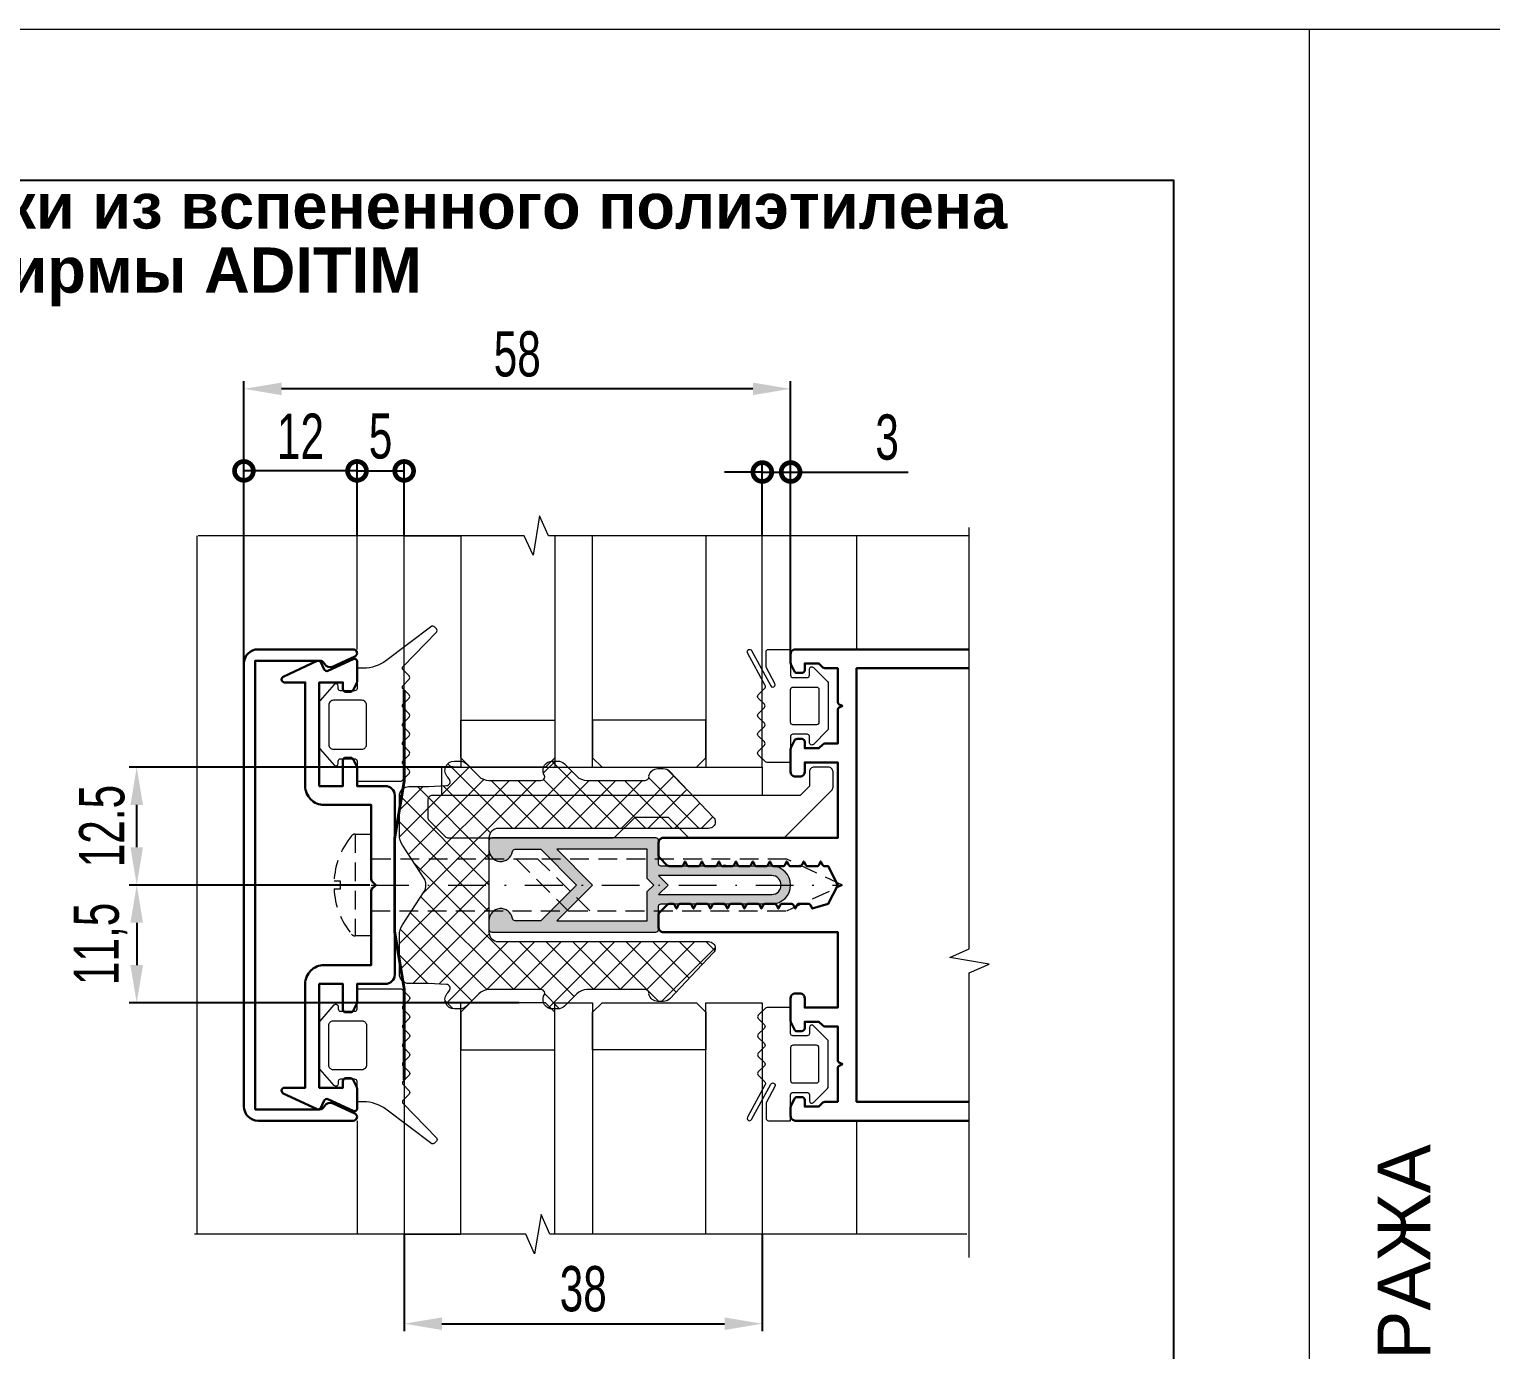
# Model space of a CAD drawing. Extents: x -37 to 8820, y -336 to 478.
# Drawn here: x 4729.1 to 4826, y 209.4 to 297 of the extents above; entities that cross this region are included whole.
import ezdxf

# ---------------------------------------------------------------- set-up
doc = ezdxf.new("R2010")
doc.units = 0
doc.header["$LTSCALE"] = 5
doc.linetypes.add('DASHDOT', pattern=[1, 0.5, -0.25, 0, -0.25])
doc.linetypes.add('HIDDEN', pattern=[0.375, 0.25, -0.125])
doc.layers.get('0').update_dxf_attribs({"linetype": 'CONTINUOUS', "lineweight": 30})
doc.layers.get('DEFPOINTS').update_dxf_attribs({"linetype": 'CONTINUOUS'})
for name, color, linetype, lineweight in [('1', 6, 'DASHDOT', 13), ('2', 3, 'HIDDEN', 13), ('Dimentions', 5, 'CONTINUOUS', 15), ('Glass', 5, 'CONTINUOUS', 20), ('Ал подклад', 7, 'CONTINUOUS', 20), ('Герлен', 7, 'CONTINUOUS', 60), ('Зигзаг', 1, 'CONTINUOUS', 15), ('Конструкции', 252, 'CONTINUOUS', 20), ('Подкладки', 1, 'CONTINUOUS', 20), ('Рамки', 1, 'CONTINUOUS', 15), ('Текстовый', 7, 'CONTINUOUS', 9), ('Уплотнители', 1, 'CONTINUOUS', 20), ('Штриховка', 1, 'CONTINUOUS', 5)]:
    doc.layers.add(name, color=color, linetype=linetype, lineweight=lineweight)
doc.layers.add('Скрытые', color=14, linetype='CONTINUOUS', plot=False)
doc.styles.add('3', font='RUSS.SHX', dxfattribs={"width": 0.7, "height": 3})
doc.styles.add('Каталожный', font='arial.ttf', dxfattribs={"height": 2.5})
doc.styles.add('Фирм', font='arial.ttf', dxfattribs={"height": 3.5})
doc.dimstyles.new('MX1_6', dxfattribs={"dimtxt": 3, "dimasz": 2.5, "dimexe": 0.5, "dimexo": 0, "dimgap": 0.8, "dimtad": 1, "dimlfac": 1.6, "dimdsep": 46, "dimtxsty": '3', "dimcen": 0, "dimclrd": 256, "dimclre": 256, "dimclrt": 256, "dimaunit": 1, "dimadec": 0, "dimazin": 0, "dimtfac": 1, "dimtmove": 0, "dimatfit": 1, "dimfxl": 1, "dimtvp": 1, "dimtolj": 1, "dimtzin": 0, "dimarcsym": 0})

# ---------------------------------------------------------------- blocks, each defined once
blk = doc.blocks.new('_DotSmall')
at = {"color": 0, "linetype": 'ByBlock', "const_width": 0.5}
blk.add_lwpolyline([(-0.0625, 0, 1), (0.0625, 0, 1)], format="xyb", close=True, dxfattribs=at)
blk = doc.blocks.new('*D497')
at = {"layer": 'DEFPOINTS', "color": 0, "linetype": 'Continuous', "transparency": 16777216}
for p in [(4743.367, 267.716), (4750.867, 263.414), (4743.367, 253.463)]:
    blk.add_point(p, dxfattribs=at)
at = {"layer": 'Dimentions', "linetype": 'Continuous', "lineweight": -2, "transparency": 16777216}
for p, q in [((4743.367, 253.463), (4743.367, 268.216)), ((4750.867, 267.716), (4743.367, 267.716)), ((4750.867, 263.414), (4750.867, 268.216))]:
    blk.add_line(p, q, dxfattribs=at)
at = {"layer": 'Dimentions', "linetype": 'Continuous', "lineweight": -2, "transparency": 16777216, "xscale": 2.5, "yscale": 2.5, "zscale": 2.5, "rotation": 180}
blk.add_blockref('_DotSmall', (4743.367, 267.716), dxfattribs=at)
at = {"layer": 'Dimentions', "linetype": 'Continuous', "lineweight": -2, "transparency": 16777216, "xscale": 2.5, "yscale": 2.5, "zscale": 2.5}
blk.add_blockref('_DotSmall', (4750.867, 267.716), dxfattribs=at)
at = {"layer": 'Dimentions', "linetype": 'Continuous', "transparency": 16777216, "insert": (4747.117, 270.016), "char_height": 3, "attachment_point": 5, "style": '3'}
blk.add_mtext('\\A1;12', dxfattribs=at)
blk = doc.blocks.new('*D498')
at = {"layer": 'DEFPOINTS', "color": 0, "linetype": 'Continuous', "transparency": 16777216}
for p in [(4779.617, 267.641), (4777.742, 263.414), (4779.617, 255.571)]:
    blk.add_point(p, dxfattribs=at)
at = {"layer": 'Dimentions', "linetype": 'Continuous', "lineweight": -2, "transparency": 16777216}
for p, q in [((4777.742, 267.641), (4775.242, 267.641)), ((4777.742, 263.414), (4777.742, 268.141)), ((4777.742, 267.641), (4779.617, 267.641)), ((4779.617, 255.571), (4779.617, 268.141)), ((4779.617, 267.641), (4787.417, 267.641))]:
    blk.add_line(p, q, dxfattribs=at)
at = {"layer": 'Dimentions', "linetype": 'Continuous', "lineweight": -2, "transparency": 16777216, "xscale": 2.5, "yscale": 2.5, "zscale": 2.5}
blk.add_blockref('_DotSmall', (4777.742, 267.641), dxfattribs=at)
at = {"layer": 'Dimentions', "linetype": 'Continuous', "lineweight": -2, "transparency": 16777216, "xscale": 2.5, "yscale": 2.5, "zscale": 2.5, "rotation": 180}
blk.add_blockref('_DotSmall', (4779.617, 267.641), dxfattribs=at)
at = {"layer": 'Dimentions', "linetype": 'Continuous', "transparency": 16777216, "insert": (4786.017, 269.941), "char_height": 3, "attachment_point": 5, "style": '3'}
blk.add_mtext('\\A1;3', dxfattribs=at)
blk = doc.blocks.new('*D499')
at = {"layer": 'DEFPOINTS', "color": 0, "linetype": 'Continuous', "transparency": 16777216}
for p in [(4743.367, 273.156), (4743.367, 263.414), (4779.617, 255.571)]:
    blk.add_point(p, dxfattribs=at)
at = {"layer": 'Dimentions', "linetype": 'Continuous', "lineweight": -2, "transparency": 16777216}
for p, q in [((4743.367, 263.414), (4743.367, 273.656)), ((4779.617, 255.571), (4779.617, 273.656)), ((4777.117, 273.156), (4745.867, 273.156))]:
    blk.add_line(p, q, dxfattribs=at)
at = {"layer": 'Dimentions', "linetype": 'Continuous', "transparency": 16777216}
for points in [[(4745.867, 273.572), (4745.867, 272.739), (4743.367, 273.156)], [(4777.117, 273.572), (4777.117, 272.739), (4779.617, 273.156)]]:
    blk.add_solid(points, dxfattribs=at)
at = {"layer": 'Dimentions', "linetype": 'Continuous', "transparency": 16777216, "insert": (4761.492, 275.456), "char_height": 3, "attachment_point": 5, "style": '3'}
blk.add_mtext('\\A1;58', dxfattribs=at)
blk = doc.blocks.new('*D500')
at = {"layer": 'DEFPOINTS', "color": 0, "linetype": 'Continuous', "transparency": 16777216}
for p in [(4753.992, 217.104), (4777.742, 217.104), (4777.742, 211.172)]:
    blk.add_point(p, dxfattribs=at)
at = {"layer": 'Dimentions', "linetype": 'Continuous', "lineweight": -2, "transparency": 16777216}
for p, q in [((4753.992, 217.104), (4753.992, 210.672)), ((4777.742, 217.104), (4777.742, 210.672)), ((4756.492, 211.172), (4775.242, 211.172))]:
    blk.add_line(p, q, dxfattribs=at)
at = {"layer": 'Dimentions', "linetype": 'Continuous', "transparency": 16777216}
for points in [[(4756.492, 211.588), (4756.492, 210.755), (4753.992, 211.172)], [(4775.242, 211.588), (4775.242, 210.755), (4777.742, 211.172)]]:
    blk.add_solid(points, dxfattribs=at)
at = {"layer": 'Dimentions', "linetype": 'Continuous', "transparency": 16777216, "insert": (4765.867, 213.472), "char_height": 3, "attachment_point": 5, "style": '3'}
blk.add_mtext('\\A1;38', dxfattribs=at)
blk = doc.blocks.new('*D501')
at = {"layer": 'DEFPOINTS', "color": 0, "linetype": 'Continuous', "transparency": 16777216}
for p in [(4753.992, 267.716), (4750.867, 263.414), (4753.992, 263.414)]:
    blk.add_point(p, dxfattribs=at)
at = {"layer": 'Dimentions', "linetype": 'Continuous', "lineweight": -2, "transparency": 16777216}
for p, q in [((4750.867, 263.414), (4750.867, 268.216)), ((4750.867, 267.716), (4753.992, 267.716)), ((4753.992, 263.414), (4753.992, 268.216))]:
    blk.add_line(p, q, dxfattribs=at)
at = {"layer": 'Dimentions', "linetype": 'Continuous', "lineweight": -2, "transparency": 16777216, "xscale": 2.5, "yscale": 2.5, "zscale": 2.5, "rotation": 180}
blk.add_blockref('_DotSmall', (4750.867, 267.716), dxfattribs=at)
at = {"layer": 'Dimentions', "linetype": 'Continuous', "lineweight": -2, "transparency": 16777216, "xscale": 2.5, "yscale": 2.5, "zscale": 2.5}
blk.add_blockref('_DotSmall', (4753.992, 267.716), dxfattribs=at)
at = {"layer": 'Dimentions', "linetype": 'Continuous', "transparency": 16777216, "insert": (4752.429, 270.016), "char_height": 3, "attachment_point": 5, "style": '3'}
blk.add_mtext('\\A1;5', dxfattribs=at)
blk = doc.blocks.new('*D502')
at = {"layer": 'DEFPOINTS', "color": 0, "linetype": 'Continuous', "transparency": 16777216}
for p in [(4736.257, 248.071), (4757.248, 248.071), (4751.726, 240.259)]:
    blk.add_point(p, dxfattribs=at)
at = {"layer": 'Dimentions', "linetype": 'Continuous', "lineweight": -2, "transparency": 16777216}
for p, q in [((4757.248, 248.071), (4735.757, 248.071)), ((4736.257, 242.759), (4736.257, 245.571)), ((4751.726, 240.259), (4735.757, 240.259))]:
    blk.add_line(p, q, dxfattribs=at)
at = {"layer": 'Dimentions', "linetype": 'Continuous', "transparency": 16777216}
for points in [[(4735.841, 245.571), (4736.674, 245.571), (4736.257, 248.071)], [(4735.841, 242.759), (4736.674, 242.759), (4736.257, 240.259)]]:
    blk.add_solid(points, dxfattribs=at)
at = {"layer": 'Dimentions', "linetype": 'Continuous', "transparency": 16777216, "insert": (4733.957, 244.165), "char_height": 3, "attachment_point": 5, "rotation": 90, "style": '3'}
blk.add_mtext('\\A1;12.5', dxfattribs=at)
blk = doc.blocks.new('*D503')
at = {"layer": 'DEFPOINTS', "color": 0, "linetype": 'Continuous', "transparency": 16777216}
for p in [(4751.726, 240.259), (4736.257, 232.446), (4761.623, 232.446)]:
    blk.add_point(p, dxfattribs=at)
at = {"layer": 'Dimentions', "linetype": 'Continuous', "lineweight": -2, "transparency": 16777216}
for p, q in [((4751.726, 240.259), (4735.757, 240.259)), ((4736.257, 237.759), (4736.257, 234.946)), ((4761.623, 232.446), (4735.757, 232.446))]:
    blk.add_line(p, q, dxfattribs=at)
at = {"layer": 'Dimentions', "linetype": 'Continuous', "transparency": 16777216}
for points in [[(4735.841, 237.759), (4736.674, 237.759), (4736.257, 240.259)], [(4735.841, 234.946), (4736.674, 234.946), (4736.257, 232.446)]]:
    blk.add_solid(points, dxfattribs=at)
at = {"layer": 'Dimentions', "linetype": 'Continuous', "transparency": 16777216, "insert": (4733.85, 236.353), "char_height": 3, "attachment_point": 5, "rotation": 90, "style": '3'}
blk.add_mtext('\\A1;11,5', dxfattribs=at)

msp = doc.modelspace()

# ---------------------------------------------------------------- hatches: boundary and pattern name
at = {"layer": 'Штриховка', "lineweight": 5}
h = msp.add_hatch(dxfattribs=at)
h.set_pattern_fill('NET', color=256, scale=10, angle=-45, style=0)
h.set_pattern_definition([(315, (7117.6839, 4536.082), (0.88388348, 0.88388348), []), (45, (7117.6839, 4536.082), (-0.88388348, 0.88388348), [])])
edge = h.paths.add_edge_path()
edge.add_arc((4774.1792, 236.0651), 0.4375, -45, 0, ccw=False)
edge.add_line((4774.4885, 235.7557), (4771.6122, 232.7232))
edge.add_arc((4771.1703, 233.1651), 0.625, 270, 315, ccw=False)
edge.add_line((4771.1703, 232.5401), (4770.8167, 232.5401))
edge.add_arc((4770.8137, 233.1562), 0.6161, 194.690939, 270.28096, ccw=False)
edge.add_arc((4769.9782, 233.0714), 0.25, 343.39845, 450)
edge.add_line((4769.9782, 233.3214), (4766.1024, 233.3214))
edge.add_arc((4766.1024, 232.3839), 0.9375, 90, 135)
edge.add_line((4765.4395, 233.0468), (4764.6159, 232.2232))
edge.add_arc((4764.174, 232.6651), 0.625, 270, 315, ccw=False)
edge.add_line((4764.174, 232.0401), (4763.8204, 232.0401))
edge.add_arc((4763.8204, 232.6651), 0.625, 158.459594, 270, ccw=False)
edge.add_arc((4763.0623, 233.0714), 0.25, 315, 450)
edge.add_line((4763.0623, 233.3214), (4759.6061, 233.3214))
edge.add_arc((4759.6061, 232.3839), 0.9375, 90, 135)
edge.add_line((4758.9432, 233.0468), (4758.1196, 232.2232))
edge.add_arc((4757.6776, 232.6651), 0.625, 270, 315, ccw=False)
edge.add_line((4757.6776, 232.0401), (4757.3241, 232.0401))
edge.add_arc((4757.3241, 232.6651), 0.625, 135, 270, ccw=False)
edge.add_line((4756.8822, 233.1071), (4756.9982, 233.2711))
edge.add_arc((4756.7941, 233.4155), 0.25, 324.716356, 447.011206)
edge.add_line((4756.8071, 233.6651), (4755.6099, 233.7276))
edge.add_line((4755.6099, 233.7276), (4754.3042, 233.7276))
edge.add_arc((4754.3042, 234.3526), 0.625, 180, 270, ccw=False)
edge.add_line((4753.6792, 234.3526), (4753.6792, 234.5089))
edge.add_line((4753.6792, 234.5089), (4753.6792, 236.9325))
edge.add_arc((4754.9292, 236.9325), 1.25, 146.745633, 180, ccw=False)
edge.add_line((4753.8839, 237.6179), (4755.3294, 239.8224))
edge.add_arc((4754.4738, 240.2589), 0.9605, 332.973316, 387.026684)
edge.add_line((4755.3294, 240.6954), (4753.8839, 242.8998))
edge.add_arc((4754.9292, 243.5853), 1.25, 180, 213.254367, ccw=False)
edge.add_line((4753.6792, 243.5853), (4753.6792, 246.0089))
edge.add_line((4753.6792, 246.0089), (4753.6792, 246.1651))
edge.add_arc((4754.3042, 246.1651), 0.625, 90, 180, ccw=False)
edge.add_line((4754.3042, 246.7901), (4755.6099, 246.7901))
edge.add_line((4755.6099, 246.7901), (4756.8071, 246.8526))
edge.add_arc((4756.7941, 247.1023), 0.25, 272.988794, 395.283644)
edge.add_line((4756.9982, 247.2467), (4756.8822, 247.4107))
edge.add_arc((4757.3241, 247.8526), 0.625, 90, 225, ccw=False)
edge.add_line((4757.3241, 248.4776), (4757.6776, 248.4776))
edge.add_arc((4757.6776, 247.8526), 0.625, 45, 90, ccw=False)
edge.add_line((4758.1196, 248.2946), (4758.9432, 247.471))
edge.add_arc((4759.6061, 248.1339), 0.9375, 225, 270)
edge.add_line((4759.6061, 247.1964), (4763.0623, 247.1964))
edge.add_arc((4763.0623, 247.4464), 0.25, 270, 405)
edge.add_arc((4763.8204, 247.8526), 0.625, 90, 201.540406, ccw=False)
edge.add_line((4763.8204, 248.4776), (4764.174, 248.4776))
edge.add_arc((4764.174, 247.8526), 0.625, 45, 90, ccw=False)
edge.add_line((4764.6159, 248.2946), (4765.4395, 247.471))
edge.add_arc((4766.1024, 248.1339), 0.9375, 225, 270)
edge.add_line((4766.1024, 247.1964), (4769.9782, 247.1964))
edge.add_arc((4769.9782, 247.4464), 0.25, 270, 376.60155)
edge.add_arc((4770.8137, 247.3616), 0.6161, 89.71904, 165.309061, ccw=False)
edge.add_line((4770.8167, 247.9776), (4771.1703, 247.9776))
edge.add_arc((4771.1703, 247.3526), 0.625, 45, 90, ccw=False)
edge.add_line((4771.6122, 247.7946), (4774.4885, 244.762))
edge.add_arc((4774.1792, 244.4527), 0.4375, 0, 45, ccw=False)
edge.add_line((4774.6167, 244.4527), (4774.6167, 244.4464))
edge.add_arc((4774.1792, 244.4464), 0.4375, -90, 0, ccw=False)
edge.add_line((4774.1792, 244.0089), (4760.2417, 244.0089))
edge.add_arc((4760.2417, 243.3839), 0.625, 90, 180)
edge.add_line((4759.6167, 243.3839), (4759.6167, 240.2589))
edge.add_line((4759.6167, 240.2589), (4759.6167, 237.1339))
edge.add_arc((4760.2417, 237.1339), 0.625, 180, 270)
edge.add_line((4760.2417, 236.5089), (4774.1792, 236.5089))
edge.add_arc((4774.1792, 236.0714), 0.4375, 0, 90, ccw=False)
at = {"layer": 'Штриховка'}
h = msp.add_hatch(color=256, dxfattribs=at)
h.paths.add_polyline_path([(4770.8667, 243.1964, 0.4142136), (4770.6792, 243.3839), (4759.8042, 243.3839, 0.4142136), (4759.6167, 243.1964), (4759.6167, 242.6026, 0.9221128), (4761.1689, 242.4766, -0.3675232), (4761.354, 242.6339), (4763.0542, 242.6339), (4763.9292, 241.7589), (4764.9898, 241.7589), (4764.1148, 242.6339), (4770.1167, 242.6339), (4770.1167, 241.7589), (4770.8667, 241.7589)])
h.paths.add_polyline_path([(4770.8667, 238.7589), (4770.1167, 238.7589), (4770.1167, 237.8839), (4764.1148, 237.8839), (4764.9898, 238.7589), (4763.9292, 238.7589), (4763.0542, 237.8839), (4761.354, 237.8839, -0.3675232), (4761.1689, 238.0411, 0.9221128), (4759.6167, 237.9151), (4759.6167, 237.3214, 0.4142136), (4759.8042, 237.1339), (4770.6792, 237.1339, 0.4142136), (4770.8667, 237.3214)])
h.paths.add_polyline_path([(4766.4898, 240.2589), (4765.4292, 240.2589), (4763.9292, 238.7589), (4764.9898, 238.7589)])
h.paths.add_polyline_path([(4764.9898, 241.7589), (4763.9292, 241.7589), (4765.4292, 240.2589), (4766.4898, 240.2589)])
h.paths.add_polyline_path([(4778.3667, 241.5089), (4775.3667, 241.5089), (4775.1388, 241.5089, -0.0283601), (4775.1176, 241.5101, 0.0024178), (4775.1167, 241.5089), (4771.0229, 241.5089, -0.4142136), (4770.8667, 241.6651), (4770.8667, 241.7589), (4770.1167, 241.7589), (4770.1167, 241.4949), (4771.3527, 240.2589), (4771.4917, 240.2589), (4770.8667, 240.8839), (4778.3667, 240.8839, -0.4142136), (4778.9917, 240.2589), (4779.6167, 240.2589, 0.4142136)])
h.paths.add_polyline_path([(4779.6167, 240.2589), (4778.9917, 240.2589, -0.4142136), (4778.3667, 239.6339), (4771.9777, 239.6339), (4772.6027, 239.0089), (4772.907, 239.0089), (4775.1167, 239.0089), (4775.157, 239.0089, -0.1989758), (4775.2897, 238.9539, 0.1550132), (4775.3667, 239.0089), (4778.3667, 239.0089, 0.4142136)])
h.paths.add_polyline_path([(4770.3293, 240.0322), (4770.1167, 239.8195), (4770.1167, 238.7589), (4770.8667, 238.7589), (4770.8667, 238.8526, -0.4142136), (4771.0229, 239.0089), (4771.3527, 239.0089)])
h.paths.add_polyline_path([(4770.1167, 241.4949), (4770.1167, 240.6982), (4770.556, 240.2589), (4771.3527, 240.2589)], flags=16)
h.paths.add_polyline_path([(4771.4222, 240.1894), (4771.3527, 240.2589), (4770.556, 240.2589), (4770.3293, 240.0322), (4771.3527, 239.0089), (4772.6027, 239.0089), (4771.9777, 239.6339), (4770.8667, 239.6339)])

# ---------------------------------------------------------------- linework, layer by layer
for points in [[(4743.3667, 225.5714), (4743.3667, 254.9464, -0.4142136), (4744.3042, 255.8839), (4750.6167, 255.8839, -0.8025849), (4750.7223, 255.4073), (4749.2857, 254.7374, -0.4015594), (4748.7126, 254.932, 0.2797393), (4748.38, 255.1339), (4744.1167, 255.1339), (4744.1167, 225.3839), (4748.38, 225.3839, 0.2797393), (4748.7126, 225.5858, -0.4015594), (4749.2857, 225.7804), (4750.7223, 225.1105, -0.8025849), (4750.6167, 224.6339), (4744.3042, 224.6339, -0.4142136)], [(4748.2127, 255.1163, -0.4142136), (4748.4619, 255.0256), (4748.6819, 254.5538, 0.4142136), (4748.9311, 254.4631), (4750.5999, 255.2413, -0.5486188), (4750.8667, 255.0714), (4750.8667, 253.7406, -0.1164338), (4750.8469, 253.6568), (4750.606, 253.175, -0.284079), (4750.4383, 253.0714), (4750.1167, 253.0714, -0.4142136), (4749.9292, 253.2589), (4749.9292, 253.6964), (4748.3667, 253.6964), (4748.3667, 246.8214), (4749.9292, 246.8214), (4749.9292, 248.5089, -0.4142136), (4750.1167, 248.6964), (4750.4383, 248.6964, -0.284079), (4750.606, 248.5927), (4750.8469, 248.111, -0.1164338), (4750.8667, 248.0271), (4750.8667, 246.8214), (4752.7417, 246.8214, -0.4142136), (4753.3667, 246.1964), (4753.3667, 234.3214, -0.4142136), (4752.7417, 233.6964), (4750.8667, 233.6964), (4750.8667, 232.4906, -0.1164338), (4750.8469, 232.4068), (4750.606, 231.925, -0.284079), (4750.4383, 231.8214), (4750.1167, 231.8214, -0.4142136), (4749.9292, 232.0089), (4749.9292, 233.6964), (4748.3667, 233.6964), (4748.3667, 226.8214), (4749.9292, 226.8214), (4749.9292, 227.2589, -0.4142136), (4750.1167, 227.4464), (4750.4383, 227.4464, -0.284079), (4750.606, 227.3427), (4750.8469, 226.861, -0.1164338), (4750.8667, 226.7771), (4750.8667, 225.4464, -0.5486188), (4750.5999, 225.2764), (4748.9311, 226.0546, 0.4142136), (4748.6819, 225.9639), (4748.4619, 225.4921, -0.4142136), (4748.2127, 225.4014), (4745.9749, 226.445, -0.2914734), (4745.8667, 226.6149), (4745.8667, 226.6339, -0.4142136), (4746.0542, 226.8214), (4747.4292, 226.8214), (4747.4292, 233.6964, -0.4142136), (4748.6792, 234.9464), (4751.8042, 234.9464), (4751.8042, 239.8687, -0.1989124), (4751.8591, 240.0013), (4752.1167, 240.2589), (4751.8591, 240.5165, -0.1989124), (4751.8042, 240.649), (4751.8042, 245.5714), (4748.6792, 245.5714, -0.4142136), (4747.4292, 246.8214), (4747.4292, 253.6964), (4746.0542, 253.6964, -0.4142136), (4745.8667, 253.8839), (4745.8667, 253.9029, -0.2914734), (4745.9749, 254.0728)]]:
    msp.add_lwpolyline(points, format="xyb", close=True)
msp.add_lwpolyline([(4791.4653, 224.6339), (4779.9292, 224.6339, -0.4142136), (4779.6167, 224.9464), (4779.6167, 225.5271, -0.1164338), (4779.6365, 225.611), (4779.8773, 226.0927, -0.284079), (4780.0451, 226.1964), (4780.3667, 226.1964, -0.4142136), (4780.5542, 226.0089), (4780.5542, 225.5714), (4781.4917, 225.5714), (4781.7493, 225.829, -0.1989124), (4781.8818, 225.8839), (4782.7417, 225.8839), (4782.7417, 228.1118, -0.284079), (4782.8453, 228.2795), (4783.0542, 228.3839), (4782.8453, 228.4883, -0.284079), (4782.7417, 228.656), (4782.7417, 230.8839), (4781.8818, 230.8839, -0.1989124), (4781.7493, 230.9388), (4781.4917, 231.1964), (4780.5542, 231.1964), (4780.5542, 230.7589, -0.4142136), (4780.3667, 230.5714), (4780.0451, 230.5714, -0.284079), (4779.8773, 230.675), (4779.6365, 231.1568, -0.1164338), (4779.6167, 231.2406), (4779.6167, 232.7589, -0.4142136), (4779.9292, 233.0714), (4780.2417, 233.0714, -0.4142136), (4780.5542, 232.7589), (4780.5542, 232.1339), (4782.7417, 232.1339), (4782.7417, 237.1339), (4771.1792, 237.1339, -0.4142136), (4770.8667, 237.4464), (4770.8667, 238.3062, -0.1989124), (4770.9216, 238.4388), (4771.4368, 238.954, -0.1989124), (4771.5693, 239.0089), (4771.782, 239.0089, -0.284079), (4771.9497, 238.9052), (4772.0542, 238.6964), (4772.1586, 238.9052, -0.284079), (4772.3263, 239.0089), (4772.907, 239.0089, -0.284079), (4773.0747, 238.9052), (4773.1792, 238.6964), (4773.2836, 238.9052, -0.284079), (4773.4513, 239.0089), (4774.032, 239.0089, -0.284079), (4774.1997, 238.9052), (4774.3042, 238.6964), (4774.4086, 238.9052, -0.284079), (4774.5763, 239.0089), (4775.157, 239.0089, -0.284079), (4775.3247, 238.9052), (4775.4292, 238.6964), (4775.5336, 238.9052, -0.284079), (4775.7013, 239.0089), (4776.282, 239.0089, -0.284079), (4776.4497, 238.9052), (4776.5542, 238.6964), (4776.6586, 238.9052, -0.284079), (4776.8263, 239.0089), (4777.407, 239.0089, -0.284079), (4777.5747, 238.9052), (4777.6792, 238.6964), (4777.7836, 238.9052, -0.284079), (4777.9513, 239.0089), (4778.532, 239.0089, -0.284079), (4778.6997, 238.9052), (4778.8042, 238.6964), (4778.9086, 238.9052, -0.284079), (4779.0763, 239.0089), (4779.657, 239.0089, -0.284079), (4779.8247, 238.9052), (4779.9292, 238.6964), (4780.0336, 238.9052, -0.284079), (4780.2013, 239.0089), (4780.782, 239.0089, -0.284079), (4780.9497, 238.9052), (4781.0542, 238.6964), (4782.1167, 239.0089), (4782.7417, 240.2589), (4782.1167, 241.5089), (4781.8888, 241.5089, -0.284079), (4781.7211, 241.6125), (4781.6167, 241.8214), (4781.5122, 241.6125, -0.284079), (4781.3445, 241.5089), (4780.7638, 241.5089, -0.284079), (4780.5961, 241.6125), (4780.4917, 241.8214), (4780.3872, 241.6125, -0.284079), (4780.2195, 241.5089), (4779.6388, 241.5089, -0.284079), (4779.4711, 241.6125), (4779.3667, 241.8214), (4779.2622, 241.6125, -0.284079), (4779.0945, 241.5089), (4778.5138, 241.5089, -0.284079), (4778.3461, 241.6125), (4778.2417, 241.8214), (4778.1372, 241.6125, -0.284079), (4777.9695, 241.5089), (4777.3888, 241.5089, -0.284079), (4777.2211, 241.6125), (4777.1167, 241.8214), (4777.0122, 241.6125, -0.284079), (4776.8445, 241.5089), (4776.2638, 241.5089, -0.284079), (4776.0961, 241.6125), (4775.9917, 241.8214), (4775.8872, 241.6125, -0.284079), (4775.7195, 241.5089), (4775.1388, 241.5089, -0.284079), (4774.9711, 241.6125), (4774.8667, 241.8214), (4774.7622, 241.6125, -0.284079), (4774.5945, 241.5089), (4774.0138, 241.5089, -0.284079), (4773.8461, 241.6125), (4773.7417, 241.8214), (4773.6372, 241.6125, -0.284079), (4773.4695, 241.5089), (4772.8888, 241.5089, -0.284079), (4772.7211, 241.6125), (4772.6167, 241.8214), (4772.5122, 241.6125, -0.284079), (4772.3445, 241.5089), (4771.5693, 241.5089, -0.1989124), (4771.4368, 241.5638), (4770.9216, 242.079, -0.1989124), (4770.8667, 242.2115), (4770.8667, 243.0714, -0.4142136), (4771.1792, 243.3839), (4782.7417, 243.3839), (4782.7417, 248.3839), (4780.5542, 248.3839), (4780.5542, 247.7589, -0.4142136), (4780.2417, 247.4464), (4779.9292, 247.4464, -0.4142136), (4779.6167, 247.7589), (4779.6167, 249.2771, -0.1164338), (4779.6365, 249.361), (4779.8773, 249.8427, -0.284079), (4780.0451, 249.9464), (4780.3667, 249.9464, -0.4142136), (4780.5542, 249.7589), (4780.5542, 249.3214), (4781.4917, 249.3214), (4781.7493, 249.579, -0.1989124), (4781.8818, 249.6339), (4782.7417, 249.6339), (4782.7417, 251.8618, -0.284079), (4782.8453, 252.0295), (4783.0542, 252.1339), (4782.8453, 252.2383, -0.284079), (4782.7417, 252.406), (4782.7417, 254.6339), (4781.8818, 254.6339, -0.1989124), (4781.7493, 254.6888), (4781.4917, 254.9464), (4780.5542, 254.9464), (4780.5542, 254.5089, -0.4142136), (4780.3667, 254.3214), (4780.0451, 254.3214, -0.284079), (4779.8773, 254.425), (4779.6365, 254.9068, -0.1164338), (4779.6167, 254.9906), (4779.6167, 255.5714, -0.4142136), (4779.9292, 255.8839), (4791.4653, 255.8839)], format="xyb")
msp.add_lwpolyline([(4791.4653, 225.8839), (4783.9917, 225.8839), (4783.9917, 254.6339), (4791.4653, 254.6339)])
at = {"layer": '1'}
msp.add_line((4751.8042, 240.2589), (4783.0542, 240.2589), dxfattribs=at)
at = {"layer": '2'}
msp.add_line((4750.7481, 243.6339), (4750.7481, 236.8839), dxfattribs=at)
msp.add_lwpolyline([(4749.3413, 240.5045, -0.1618489), (4750.5071, 243.5202, -0.2238875), (4750.7481, 243.6339), (4751.8042, 243.6339), (4751.8042, 236.8839), (4750.7481, 236.8839, -0.2238875), (4750.5071, 236.9975, -0.1618489), (4749.3413, 240.0133), (4749.779, 240.0133), (4749.779, 240.5045)], format="xyb", close=True, dxfattribs=at)
for points in [[(4751.8042, 238.5401), (4779.3683, 238.5401), (4783.0542, 240.2589), (4779.3683, 241.9776), (4751.8042, 241.9776)], [(4761.4326, 241.9776), (4764.8701, 238.5401), (4766.3024, 238.5401), (4762.8649, 241.9776)]]:
    msp.add_lwpolyline(points, close=True, dxfattribs=at)
at = {"layer": 'Dimentions', "linetype": 'Continuous'}
msp.add_line((4814, 297), (4814, 0), dxfattribs=at)
at = {"layer": 'Glass'}
for points in [[(4757.7417, 263.4141), (4757.7417, 248.0714), (4753.9917, 248.0714), (4753.9917, 263.4141)], [(4763.9917, 263.4141), (4763.9917, 248.0714), (4766.4917, 248.0714), (4766.4917, 263.4141)], [(4773.9917, 263.4141), (4773.9917, 248.0714), (4777.7417, 248.0714), (4777.7417, 263.4141)], [(4763.3667, 248.0714), (4758.3667, 248.0714), (4757.7417, 248.6964), (4757.7417, 251.1964), (4763.9917, 251.1964), (4763.9917, 248.6964)], [(4767.1167, 248.0714), (4773.3667, 248.0714), (4773.9917, 248.6964), (4773.9917, 251.1964), (4766.4917, 251.1964), (4766.4917, 248.6964)], [(4757.7417, 217.1036), (4757.7417, 232.4464), (4753.9917, 232.4464), (4753.9917, 217.1036)], [(4763.3667, 232.4464), (4758.3667, 232.4464), (4757.7417, 231.8214), (4757.7417, 229.3214), (4763.9917, 229.3214), (4763.9917, 231.8214)], [(4763.9917, 217.1036), (4763.9917, 232.4464), (4766.4917, 232.4464), (4766.4917, 217.1036)], [(4767.1167, 232.4464), (4773.3667, 232.4464), (4773.9917, 231.8214), (4773.9917, 229.3214), (4766.4917, 229.3214), (4766.4917, 231.8214)], [(4773.9917, 217.1036), (4773.9917, 232.4464), (4777.7417, 232.4464), (4777.7417, 217.1036)]]:
    msp.add_lwpolyline(points, close=True, dxfattribs=at)
at = {"layer": 'Ал подклад'}
msp.add_lwpolyline([(4773.0016, 243.3839), (4779.0675, 243.3839, 0.1989124), (4779.2885, 243.4754), (4782.3376, 246.5246, 0.1989124), (4782.4292, 246.7456), (4782.4292, 247.7589, 0.4142136), (4782.1167, 248.0714), (4781.1792, 248.0714, 0.4142136), (4780.8667, 247.7589), (4780.8667, 246.8214), (4780.2417, 246.1964), (4755.8667, 246.1964, 0.4142136), (4755.5542, 245.8839), (4755.5542, 244.7633, 0.1989124), (4755.6457, 244.5424), (4756.7126, 243.4754, 0.1989124), (4756.9336, 243.3839), (4767.7953, 243.3839, 0.1989124), (4768.0163, 243.4754), (4769.3042, 244.7633), (4771.4927, 244.7633), (4772.7806, 243.4754, 0.1989124)], format="xyb", close=True, dxfattribs=at)
at = {"layer": 'Герлен', "ltscale": 2, "const_width": 0.1875}
msp.add_lwpolyline([(4753.9917, 253.1964), (4753.9917, 247.1339), (4753.3667, 243.3839), (4753.3667, 237.1339), (4753.9917, 233.3839), (4753.9917, 227.3214)], dxfattribs=at)
at = {"layer": 'Зигзаг'}
for points in [[(4791.4653, 263.4141), (4763.5577, 263.4141), (4762.9768, 264.732), (4762.5412, 262.1193), (4761.9587, 263.4141), (4740.334, 263.4141)], [(4791.4653, 215.571), (4791.4653, 234.4321), (4792.7832, 235.0129), (4790.1705, 235.4486), (4791.4653, 236.031), (4791.4653, 263.9577)], [(4791.296, 217.1036), (4763.6507, 217.1036), (4763.0698, 218.4215), (4762.6342, 215.8088), (4762.0517, 217.1036), (4740.0892, 217.1036)]]:
    msp.add_lwpolyline(points, dxfattribs=at)
at = {"layer": 'Конструкции'}
for p, q in [((4750.8667, 255.8839), (4750.8667, 263.4141)), ((4783.9917, 263.4141), (4783.9917, 255.8839)), ((4750.8667, 224.6339), (4750.8667, 217.1036)), ((4783.9917, 224.6339), (4783.9917, 217.1036))]:
    msp.add_line(p, q, dxfattribs=at)
msp.add_lwpolyline([(4740.2417, 263.4141), (4740.2417, 217.1036)], dxfattribs=at)
at = {"layer": 'Подкладки'}
msp.add_lwpolyline([(4756.4917, 246.1964), (4756.4917, 248.0714), (4777.7417, 248.0714), (4777.7417, 246.1964)], close=True, dxfattribs=at)
at = {"layer": 'Рамки', "linetype": 'Continuous'}
msp.add_lwpolyline([(4620, 297), (4830, 297), (4830, 0), (4620, 0)], close=True, dxfattribs=at)
at = {"layer": 'Скрытые', "linetype": 'Continuous'}
msp.add_lwpolyline([(4640, 10), (4640, 287), (4805, 287), (4805, 10)], close=True, dxfattribs=at)
at = {"layer": 'Уплотнители'}
for points in [[(4749.6167, 248.4776, -0.4142136), (4749.7729, 248.6339), (4750.7104, 248.6339, -0.4142136), (4750.8667, 248.4776), (4750.8667, 247.1339), (4753.7546, 247.1339, 0.1989124), (4753.843, 247.1705), (4754.3209, 247.6484, 0.4142136), (4754.3209, 247.8694), (4753.9169, 248.2734, -0.4142136), (4753.9169, 248.4944), (4754.3209, 248.8984, 0.4142136), (4754.3209, 249.1194), (4753.9169, 249.5234, -0.4142136), (4753.9169, 249.7444), (4754.3209, 250.1484, 0.4142136), (4754.3209, 250.3694), (4753.9169, 250.7734, -0.4142136), (4753.9169, 250.9944), (4754.3209, 251.3984, 0.4142136), (4754.3209, 251.6194), (4753.9169, 252.0234, -0.4142136), (4753.9169, 252.2444), (4754.3209, 252.6484, 0.4142136), (4754.3209, 252.8694), (4753.9169, 253.2734, -0.4142136), (4753.9169, 253.4944), (4754.3209, 253.8984, 0.4142136), (4754.3209, 254.1194), (4753.9169, 254.5234, -0.4142136), (4753.9169, 254.7444), (4756.1312, 257.0234, 0.4142136), (4756.1312, 257.2444), (4755.9999, 257.3757, 0.2925382), (4755.8354, 257.4118), (4752.7822, 255.131, -0.1617878), (4751.286, 254.6339), (4750.8667, 254.6339), (4750.8667, 253.2901, -0.4142136), (4750.7104, 253.1339), (4749.7729, 253.1339, -0.4142136), (4749.6167, 253.2901), (4749.6167, 253.4464, 0.6685867), (4749.3498, 253.5567), (4748.4123, 252.4921, 0.1986192), (4748.3667, 252.3818), (4748.3667, 249.386, 0.1986192), (4748.4123, 249.2756), (4749.3498, 248.211, 0.6685867), (4749.6167, 248.3214)], [(4778.5775, 253.6146), (4778.0106, 254.6597, -0.1249127), (4777.9917, 254.7342), (4777.9917, 255.7276, -0.4142136), (4778.1479, 255.8839), (4779.6167, 255.8839), (4779.6167, 254.1651, 0.4142136), (4779.7729, 254.0089), (4780.7104, 254.0089, 0.4142136), (4780.8667, 254.1651), (4780.8667, 254.5714, -0.6685867), (4781.1335, 254.6817), (4782.071, 253.7421, -0.1986192), (4782.1167, 253.6318), (4782.1167, 250.636, -0.1986192), (4782.071, 250.5256), (4781.1335, 249.586, -0.6685867), (4780.8667, 249.6964), (4780.8667, 250.1026, 0.4142136), (4780.7104, 250.2589), (4779.7729, 250.2589, 0.4142136), (4779.6167, 250.1026), (4779.6167, 248.3839), (4778.0564, 248.3839, -0.1989124), (4777.9459, 248.4296), (4777.4772, 248.8984, -0.4142136), (4777.4772, 249.1194), (4777.8812, 249.5234, 0.4142136), (4777.8812, 249.7444), (4777.4772, 250.1484, -0.4142136), (4777.4772, 250.3694), (4777.8812, 250.7734, 0.4142136), (4777.8812, 250.9944), (4777.4772, 251.3984, -0.4142136), (4777.4772, 251.6194), (4777.8812, 252.0234, 0.4142136), (4777.8812, 252.2444), (4777.4772, 252.6484, -0.4142136), (4777.4772, 252.8694), (4777.9092, 253.3014, 0.3320761), (4777.9361, 253.4864), (4776.7606, 255.6531, -1), (4777.0353, 255.8021), (4778.3029, 253.4656, 1)], [(4781.4917, 253.2276), (4781.4917, 251.0401, -0.4142136), (4781.3354, 250.8839), (4779.7729, 250.8839, -0.4142136), (4779.6167, 251.0401), (4779.6167, 253.2276, -0.4142136), (4779.7729, 253.3839), (4781.3354, 253.3839, -0.4142136)], [(4748.9917, 252.1964), (4748.9917, 249.5714, 0.4142136), (4749.3042, 249.2589), (4751.1792, 249.2589, 0.4142136), (4751.4917, 249.5714), (4751.4917, 252.1964, 0.4142136), (4751.1792, 252.5089), (4749.3042, 252.5089, 0.4142136)], [(4770.8667, 237.3214), (4770.8667, 238.8526, -0.4142136), (4771.0229, 239.0089), (4775.1167, 239.0089, 0.5), (4775.3667, 239.0089), (4778.3667, 239.0089, 1), (4778.3667, 241.5089), (4775.3667, 241.5089, 0.5), (4775.1167, 241.5089), (4771.0229, 241.5089, -0.4142136), (4770.8667, 241.6651), (4770.8667, 243.1964, 0.4142136), (4770.6792, 243.3839), (4759.8042, 243.3839, 0.4142136), (4759.6167, 243.1964), (4759.6167, 242.6026, 0.9221128), (4761.1689, 242.4766, -0.3675232), (4761.354, 242.6339), (4763.0542, 242.6339), (4765.4292, 240.2589), (4763.0542, 237.8839), (4761.354, 237.8839, -0.3675232), (4761.1689, 238.0411, 0.9221128), (4759.6167, 237.9151), (4759.6167, 237.3214, 0.4142136), (4759.8042, 237.1339), (4770.6792, 237.1339, 0.4142136)], [(4771.4917, 240.2589), (4770.8667, 239.6339), (4778.3667, 239.6339, 1), (4778.3667, 240.8839), (4770.8667, 240.8839), (4771.4917, 240.2589)], [(4749.6167, 232.0401, 0.4142136), (4749.7729, 231.8839), (4750.7104, 231.8839, 0.4142136), (4750.8667, 232.0401), (4750.8667, 233.3839), (4753.7546, 233.3839, -0.1989124), (4753.843, 233.3473), (4754.3209, 232.8694, -0.4142136), (4754.3209, 232.6484), (4753.9169, 232.2444, 0.4142136), (4753.9169, 232.0234), (4754.3209, 231.6194, -0.4142136), (4754.3209, 231.3984), (4753.9169, 230.9944, 0.4142136), (4753.9169, 230.7734), (4754.3209, 230.3694, -0.4142136), (4754.3209, 230.1484), (4753.9169, 229.7444, 0.4142136), (4753.9169, 229.5234), (4754.3209, 229.1194, -0.4142136), (4754.3209, 228.8984), (4753.9169, 228.4944, 0.4142136), (4753.9169, 228.2734), (4754.3209, 227.8694, -0.4142136), (4754.3209, 227.6484), (4753.9169, 227.2444, 0.4142136), (4753.9169, 227.0234), (4754.3209, 226.6194, -0.4142136), (4754.3209, 226.3984), (4753.9169, 225.9944, 0.4142136), (4753.9169, 225.7734), (4756.1312, 223.4944, -0.4142136), (4756.1312, 223.2734), (4755.9999, 223.1421, -0.2925382), (4755.8354, 223.1059), (4752.7822, 225.3867, 0.1617878), (4751.286, 225.8839), (4750.8667, 225.8839), (4750.8667, 227.2276, 0.4142136), (4750.7104, 227.3839), (4749.7729, 227.3839, 0.4142136), (4749.6167, 227.2276), (4749.6167, 227.0714, -0.6685867), (4749.3498, 226.961), (4748.4123, 228.0256, -0.1986192), (4748.3667, 228.136), (4748.3667, 231.1318, -0.1986192), (4748.4123, 231.2421), (4749.3498, 232.3067, -0.6685867), (4749.6167, 232.1964)], [(4778.5775, 226.9031), (4778.0106, 225.8581, 0.1249127), (4777.9917, 225.7836), (4777.9917, 224.7901, 0.4142136), (4778.1479, 224.6339), (4779.6167, 224.6339), (4779.6167, 226.3526, -0.4142136), (4779.7729, 226.5089), (4780.7104, 226.5089, -0.4142136), (4780.8667, 226.3526), (4780.8667, 225.9464, 0.6685867), (4781.1335, 225.836), (4782.071, 226.7756, 0.1986192), (4782.1167, 226.886), (4782.1167, 229.8818, 0.1986192), (4782.071, 229.9921), (4781.1335, 230.9317, 0.6685867), (4780.8667, 230.8214), (4780.8667, 230.4151, -0.4142136), (4780.7104, 230.2589), (4779.7729, 230.2589, -0.4142136), (4779.6167, 230.4151), (4779.6167, 232.1339), (4778.0564, 232.1339, 0.1989124), (4777.9459, 232.0881), (4777.4772, 231.6194, 0.4142136), (4777.4772, 231.3984), (4777.8812, 230.9944, -0.4142136), (4777.8812, 230.7734), (4777.4772, 230.3694, 0.4142136), (4777.4772, 230.1484), (4777.8812, 229.7444, -0.4142136), (4777.8812, 229.5234), (4777.4772, 229.1194, 0.4142136), (4777.4772, 228.8984), (4777.8812, 228.4944, -0.4142136), (4777.8812, 228.2734), (4777.4772, 227.8694, 0.4142136), (4777.4772, 227.6484), (4777.9092, 227.2164, -0.3320761), (4777.9361, 227.0314), (4776.7606, 224.8646, 1), (4777.0353, 224.7156), (4778.3029, 227.0521, -1)], [(4748.9917, 228.3214), (4748.9917, 230.9464, -0.4142136), (4749.3042, 231.2589), (4751.1792, 231.2589, -0.4142136), (4751.4917, 230.9464), (4751.4917, 228.3214, -0.4142136), (4751.1792, 228.0089), (4749.3042, 228.0089, -0.4142136)], [(4781.4917, 227.2901), (4781.4917, 229.4776, 0.4142136), (4781.3354, 229.6339), (4779.7729, 229.6339, 0.4142136), (4779.6167, 229.4776), (4779.6167, 227.2901, 0.4142136), (4779.7729, 227.1339), (4781.3354, 227.1339, 0.4142136)]]:
    msp.add_lwpolyline(points, format="xyb", close=True, dxfattribs=at)
msp.add_lwpolyline([(4774.6167, 236.0651, -0.1989124), (4774.4885, 235.7557), (4771.6122, 232.7232, -0.1989124), (4771.1703, 232.5401), (4770.8167, 232.5401, -0.3423279), (4770.2178, 233, 0.5018631), (4769.9782, 233.3214), (4766.1024, 233.3214, 0.1989124), (4765.4395, 233.0468), (4764.6159, 232.2232, -0.1989124), (4764.174, 232.0401), (4763.8204, 232.0401, -0.5291399), (4763.2391, 232.8946, 0.6681786), (4763.0623, 233.3214), (4759.6061, 233.3214, 0.1989124), (4758.9432, 233.0468), (4758.1196, 232.2232, -0.1989124), (4757.6776, 232.0401), (4757.3241, 232.0401, -0.6681786), (4756.8822, 233.1071), (4756.9982, 233.2711, 0.5907793), (4756.8071, 233.6651), (4755.6099, 233.7276), (4754.3042, 233.7276, -0.4142136), (4753.6792, 234.3526), (4753.6792, 234.5089), (4753.6792, 236.9325, -0.1461265), (4753.8839, 237.6179), (4755.3294, 239.8224, 0.2403251), (4755.3294, 240.6954), (4753.8839, 242.8998, -0.1461265), (4753.6792, 243.5853), (4753.6792, 246.0089), (4753.6792, 246.1651, -0.4142136), (4754.3042, 246.7901), (4755.6099, 246.7901), (4756.8071, 246.8526, 0.5907793), (4756.9982, 247.2467), (4756.8822, 247.4107, -0.6681786), (4757.3241, 248.4776), (4757.6776, 248.4776, -0.1989124), (4758.1196, 248.2946), (4758.9432, 247.471, 0.1989124), (4759.6061, 247.1964), (4763.0623, 247.1964, 0.6681786), (4763.2391, 247.6232, -0.5291399), (4763.8204, 248.4776), (4764.174, 248.4776, -0.1989124), (4764.6159, 248.2946), (4765.4395, 247.471, 0.1989124), (4766.1024, 247.1964), (4769.9782, 247.1964, 0.5018631), (4770.2178, 247.5178, -0.3423279), (4770.8167, 247.9776), (4771.1703, 247.9776, -0.1989124), (4771.6122, 247.7946), (4774.4885, 244.762, -0.1989124), (4774.6167, 244.4527), (4774.6167, 244.4464, -0.4142136), (4774.1792, 244.0089), (4760.2417, 244.0089, 0.4142136), (4759.6167, 243.3839), (4759.6167, 240.2589), (4759.6167, 237.1339, 0.4142136), (4760.2417, 236.5089), (4774.1792, 236.5089, -0.4142136), (4774.6167, 236.0714)], format="xyb", dxfattribs=at)
msp.add_lwpolyline([(4770.1167, 239.8195), (4770.556, 240.2589), (4770.1167, 240.6982), (4770.1167, 242.6339), (4764.1148, 242.6339), (4766.4898, 240.2589), (4764.1148, 237.8839), (4770.1167, 237.8839)], close=True, dxfattribs=at)

# ---------------------------------------------------------------- texts
at = {"layer": 'Текстовый', "style": 'Фирм'}
msp.add_text('ОСНОВНЫЕ  СЕЧЕНИЯ  ВИТРАЖА', height=3.5, rotation=90, dxfattribs=at).set_placement((4822.0431, 140.6503))
at = {"layer": 'Текстовый', "linetype": 'Continuous', "insert": (4722.5, 282.7033), "char_height": 3, "width": 165, "attachment_point": 5, "line_spacing_factor": 0.85, "style": 'Каталожный'}
msp.add_mtext('{\\fArial|b1|i0|c204|p34;Сечения с применением термовставки из вспененного полиэтилена\\PAdifoam 530.120 фирмы ADITIM}', dxfattribs=at)

# ---------------------------------------------------------------- dimensions: what is measured, and where the dimension line sits
at = {"layer": 'Dimentions', "linetype": 'Continuous'}
for base, p1, p2, picture, middle in [((4743.3667, 273.1557), (4779.6167, 255.5714), (4743.3667, 263.4141), '*D499', (4761.4917, 275.4557)), ((4777.7417, 211.1716), (4753.9917, 217.1036), (4777.7417, 217.1036), '*D500', (4765.8667, 213.4716))]:
    dim = msp.add_linear_dim(base=base, p1=p1, p2=p2, dimstyle='MX1_6', dxfattribs=at)
    dim.commit()
    dim.dimension.update_dxf_attribs({"geometry": picture, "text_midpoint": middle})
for base, p2, picture, middle in [((4743.3667, 267.7161), (4743.3667, 253.4634), '*D497', (4747.1167, 270.0161)), ((4753.9917, 267.7161), (4753.9917, 263.4141), '*D501', (4752.4292, 270.0161))]:
    dim = msp.add_linear_dim(base=base, p1=(4750.8667, 263.4141), p2=p2, dimstyle='MX1_6', override={"dimdec": 0, "dimblk1": 'DotSmall', "dimblk2": 'DotSmall', "dimsah": 1}, dxfattribs=at)
    dim.commit()
    dim.dimension.update_dxf_attribs({"geometry": picture, "text_midpoint": middle})
dim = msp.add_linear_dim(base=(4779.6167, 267.641), p1=(4777.7417, 263.4141), p2=(4779.6167, 255.5714), dimstyle='MX1_6', override={"dimdec": 0, "dimblk1": 'DotSmall', "dimblk2": 'DotSmall', "dimsah": 1}, dxfattribs=at)
dim.commit()
dim.dimension.update_dxf_attribs({"geometry": '*D498', "text_midpoint": (4786.0167, 267.641), "dimtype": 160})
dim = msp.add_linear_dim(base=(4736.2575, 248.0714), p1=(4751.7259, 240.2589), p2=(4757.2475, 248.0714), angle=90, dimstyle='MX1_6', dxfattribs=at)
dim.commit()
dim.dimension.update_dxf_attribs({"geometry": '*D502', "text_midpoint": (4736.2575, 244.1651), "dimtype": 160})
dim = msp.add_linear_dim(base=(4736.2575, 232.4464), p1=(4751.7259, 240.2589), p2=(4761.6225, 232.4464), angle=90, text='11,5', dimstyle='MX1_6', dxfattribs=at)
dim.commit()
dim.dimension.update_dxf_attribs({"geometry": '*D503', "text_midpoint": (4733.8503, 236.3526)})

doc.saveas('drawing.dxf')
